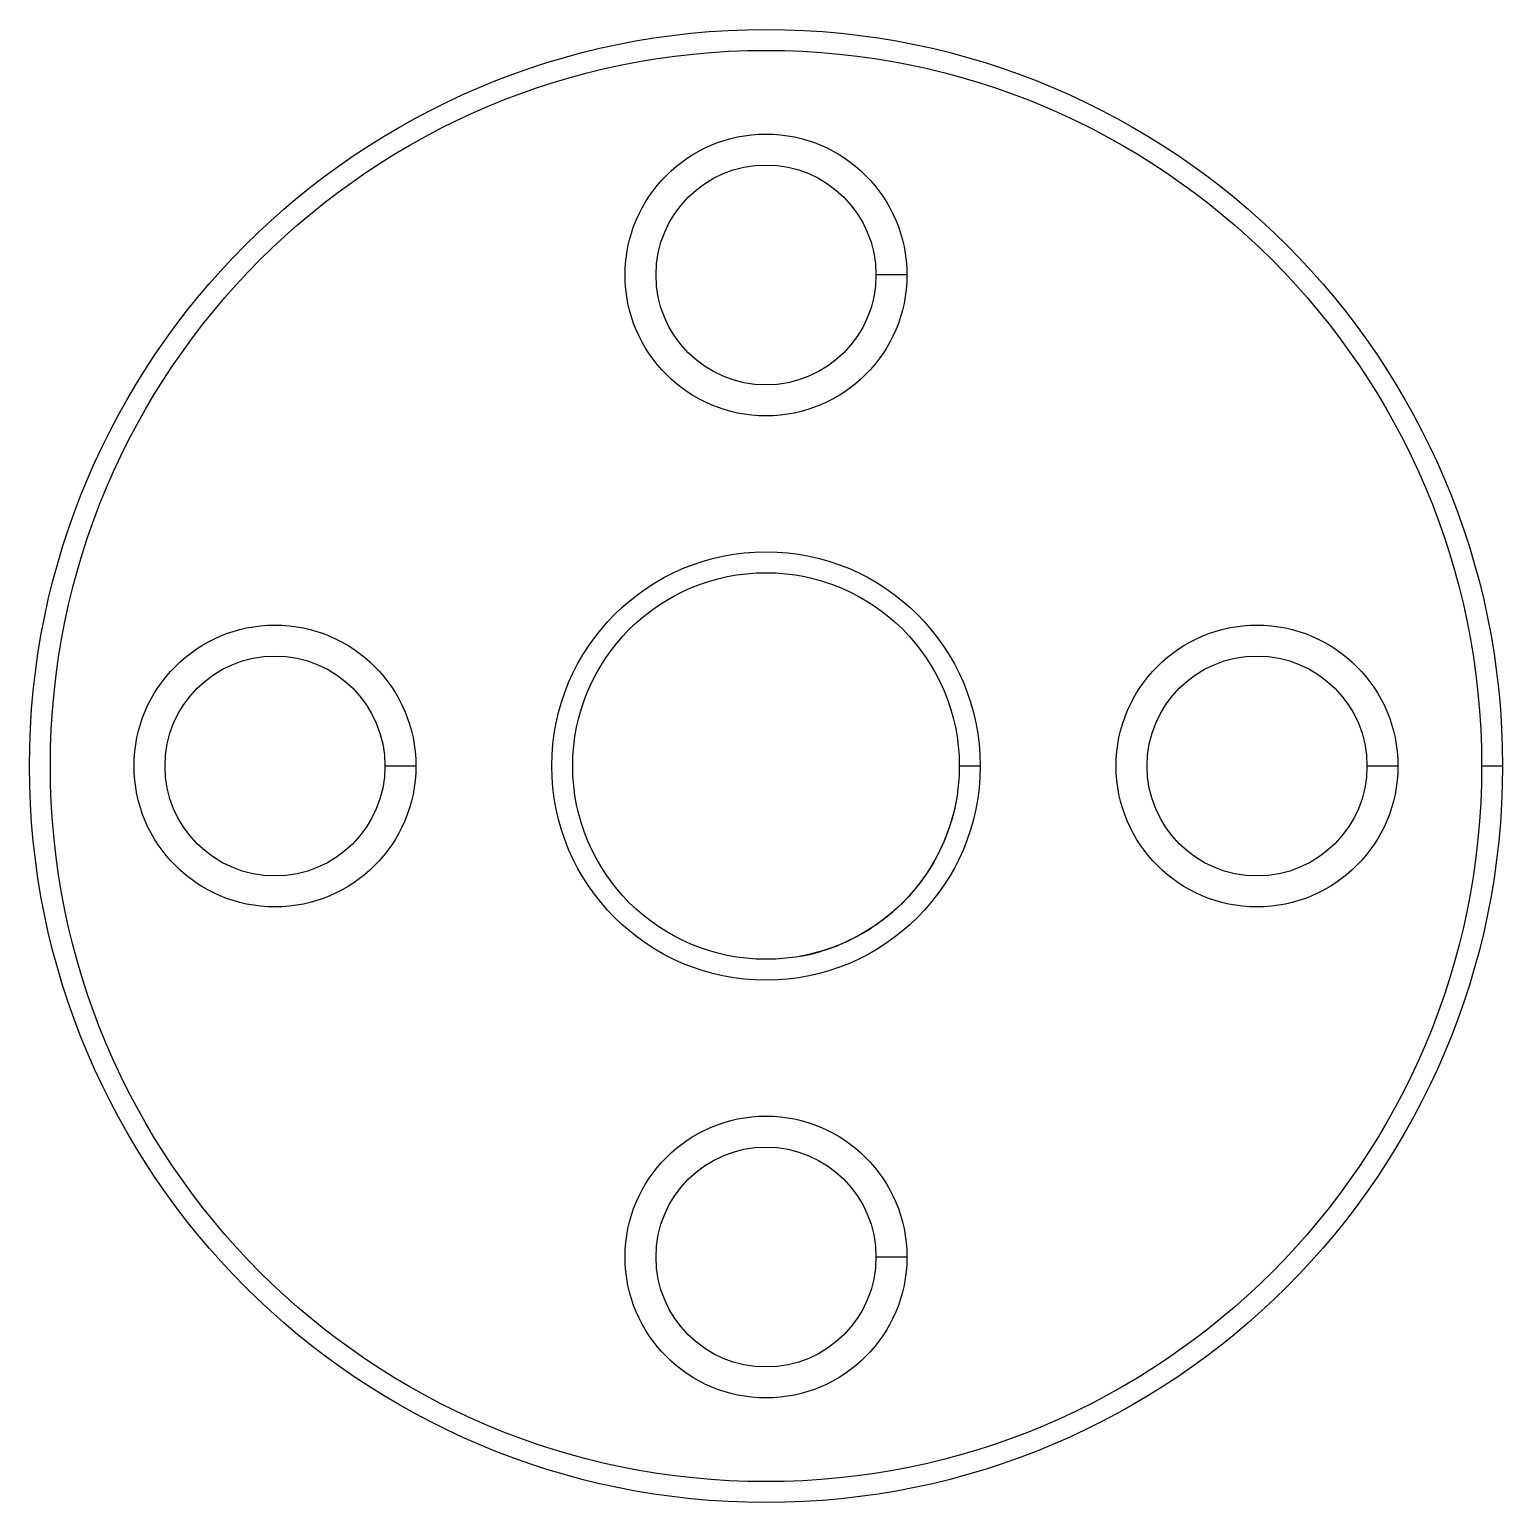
# Model space of a CAD drawing. Extents: x -9.5 to 9.5, y -9.5 to 9.5.
import ezdxf

# ---------------------------------------------------------------- set-up
doc = ezdxf.new("R2010")
doc.units = 0
doc.layers.get('0').update_dxf_attribs({"linetype": 'continuous'})

# ---------------------------------------------------------------- blocks, each defined once
blk = doc.blocks.new('CHAMFER001')
at = {"color": 0}
for p, q in [((1.822, 6.35), (1.422, 6.35)), ((-4.528, 0), (-4.928, 0)), ((2.77, 0), (2.5, 0)), ((8.172, 0), (7.772, 0)), ((9.525, 0), (9.255, 0)), ((1.822, -6.35), (1.422, -6.35))]:
    blk.add_line(p, q, dxfattribs=at)
for points in [[(2.46, -0.448), (2.45, -0.497), (2.44, -0.546), (2.428, -0.595), (2.416, -0.643), (2.403, -0.691), (2.388, -0.739), (2.373, -0.787), (2.357, -0.834), (2.34, -0.881), (2.322, -0.928), (2.302, -0.974), (2.283, -1.02), (2.262, -1.065), (2.24, -1.11), (2.217, -1.155), (2.194, -1.199), (2.169, -1.243), (2.144, -1.286), (2.118, -1.328), (2.091, -1.37), (2.063, -1.412), (2.034, -1.453), (2.005, -1.493), (1.975, -1.533), (1.944, -1.572), (1.912, -1.611), (1.879, -1.649), (1.846, -1.686), (1.812, -1.723), (1.777, -1.758), (1.741, -1.794), (1.705, -1.828), (1.668, -1.862), (1.631, -1.895), (1.593, -1.927), (1.554, -1.959), (1.514, -1.989), (1.474, -2.019), (1.433, -2.048), (1.392, -2.076), (1.35, -2.104), (1.308, -2.13), (1.265, -2.156), (1.222, -2.181), (1.178, -2.205), (1.134, -2.228), (1.089, -2.25), (1.044, -2.272), (0.998, -2.292), (0.952, -2.312), (0.906, -2.33), (0.859, -2.348), (0.812, -2.365), (0.764, -2.38), (0.716, -2.395), (0.668, -2.409), (0.62, -2.422), (0.571, -2.434), (0.523, -2.445), (0.474, -2.455), (0.448, -2.46)], [(2.216, -1.156), (2.239, -1.112), (2.261, -1.067), (2.282, -1.021), (2.302, -0.976), (2.321, -0.929), (2.327, -0.914)], [(2.33, -0.907), (2.347, -0.86), (2.364, -0.813), (2.376, -0.777)], [(0.448, -2.46), (0.497, -2.45), (0.546, -2.44), (0.595, -2.428), (0.643, -2.416), (0.691, -2.403), (0.739, -2.388), (0.787, -2.373), (0.834, -2.357), (0.881, -2.34), (0.923, -2.324)]]:
    blk.add_lwpolyline(points, dxfattribs=at)
for centre, radius in [((0, 0), 9.525), ((0, 0), 9.255), ((0, 6.35), 1.822), ((0, 6.35), 1.422), ((0, 0), 2.77), ((0, 0), 2.5), ((-6.35, 0), 1.822), ((6.35, 0), 1.822), ((-6.35, 0), 1.422), ((6.35, 0), 1.422), ((0, -6.35), 1.822), ((0, -6.35), 1.422)]:
    blk.add_circle(centre, radius, dxfattribs=at)

msp = doc.modelspace()

# ---------------------------------------------------------------- block references
msp.add_blockref('CHAMFER001', (0, 0))

doc.saveas('drawing.dxf')
